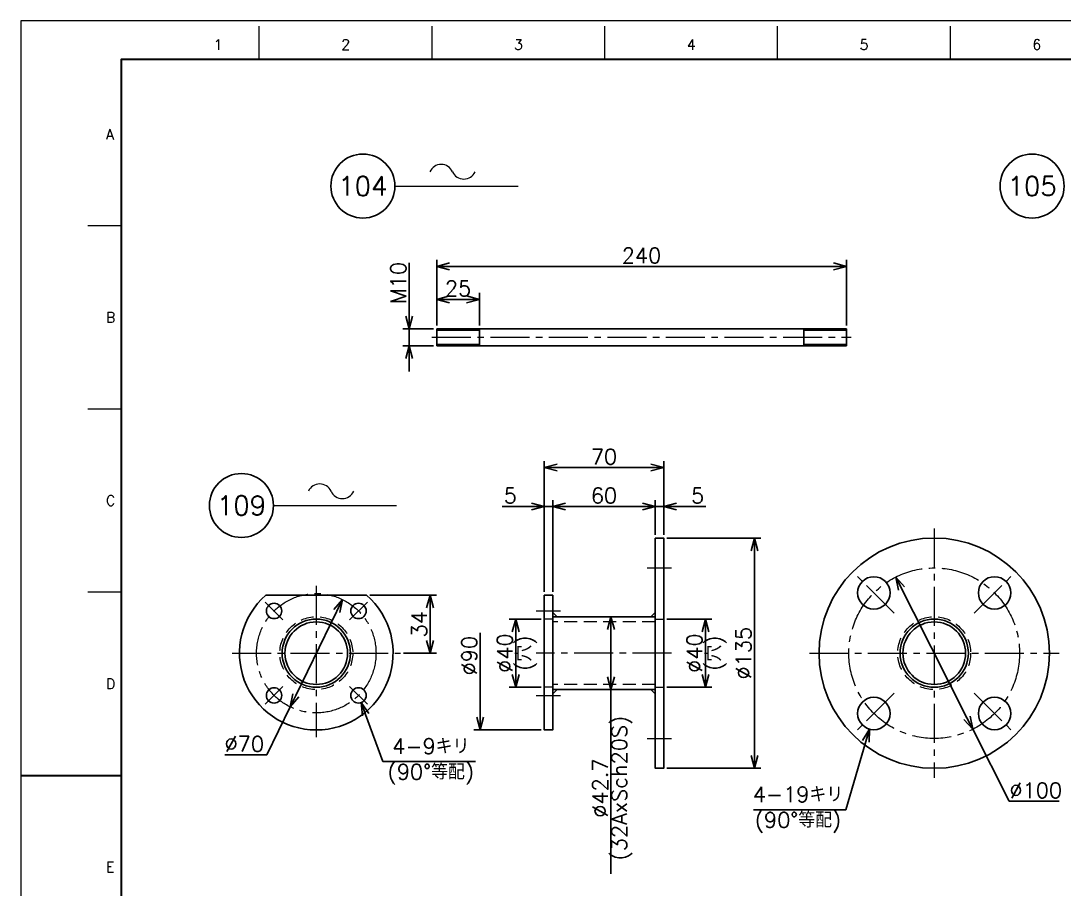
# Model space of a CAD drawing. Header units: millimetres. Extents: x 0 to 1252, y -17 to 882.
# Drawn here: x 0 to 611, y 372 to 882 of the extents above; entities that cross this region are included whole.
import ezdxf
from ezdxf import colors
from ezdxf.entities.mleader import LeaderData, LeaderLine
from ezdxf.enums import TextEntityAlignment as Align
from ezdxf.math import Vec2, Vec3

# ---------------------------------------------------------------- set-up
doc = ezdxf.new("R2010")
doc.units = ezdxf.units.MM
doc.header["$LTSCALE"] = 1.2
doc.header["$PDMODE"] = 99
doc.header["$PDSIZE"] = 1
doc.linetypes.add('CENTER2', pattern=[28.575, 19.05, -3.175, 3.175, -3.175])
doc.linetypes.add('HIDDEN', pattern=[9.525, 6.35, -3.175])
for name, color, linetype, lineweight in [('01_NORMAL', 7, 'Continuous', 25), ('04_HIDDEN', 2, 'HIDDEN', 13), ('05_CENTER', 4, 'CENTER2', 13), ('08_DIM', 3, 'Continuous', 13), ('90_FRAME', 5, 'Continuous', 35)]:
    doc.layers.add(name, color=color, linetype=linetype, lineweight=lineweight)
doc.layers.add('91_BLANK', color=5, linetype='Continuous', lineweight=0, plot=False)
doc.styles.add('KSS_TXT', font='txt.shx', dxfattribs={"bigfont": 'extfont2.shx'})
doc.styles.get("Standard").update_dxf_attribs({"font": 'txt.shx', "bigfont": 'extfont2.shx'})
doc.dimstyles.new('KSS_DIM', dxfattribs={"dimscale": 3, "dimtxt": 3, "dimasz": 2.5, "dimexe": 1.25, "dimexo": 0.625, "dimtad": 1, "dimdsep": 46, "dimtxsty": 'KSS_TXT', "dimblk": 'OPEN30', "dimcen": 0, "dimazin": 2, "dimtfac": 0.75, "dimtmove": 0, "dimatfit": 3, "dimldrblk": 'OPEN30', "dimfxl": 1.25, "dimtolj": 1, "dimarcsym": 0})
doc.dimstyles.new('KSS_DIM$3', dxfattribs={"dimscale": 3, "dimtxt": 3, "dimasz": 2.5, "dimexe": 1.25, "dimexo": 0.625, "dimtad": 1, "dimtih": 1, "dimtoh": 1, "dimdsep": 46, "dimtxsty": 'KSS_TXT', "dimblk": 'OPEN30', "dimcen": 0, "dimazin": 2, "dimtfac": 0.75, "dimtofl": 0, "dimtmove": 0, "dimatfit": 3, "dimldrblk": 'OPEN30', "dimfxl": 1.25, "dimtolj": 1, "dimarcsym": 0})

# ---------------------------------------------------------------- blocks, each defined once
blk = doc.blocks.new('AM_BALLOON1')
at = {"transparency": 16777216}
blk.add_circle((0, 0), 5, dxfattribs=at)
blk.add_attdef('B_NUMBER', text='', height=3, dxfattribs=at).set_placement((0, 0), align=Align.MIDDLE_CENTER)
blk = doc.blocks.new('_OPEN')
at = {"color": 0, "linetype": 'ByBlock'}
for p, q in [((-1, 0.167), (0, 0)), ((0, 0), (-1, -0.167)), ((0, 0), (-1, 0))]:
    blk.add_line(p, q, dxfattribs=at)
blk = doc.blocks.new('_Open30')
at = {"color": 0, "linetype": 'ByBlock', "lineweight": -2}
for p, q in [((-1, 0.268), (0, 0)), ((0, 0), (-1, -0.268)), ((0, 0), (-1, 0))]:
    blk.add_line(p, q, dxfattribs=at)
blk = doc.blocks.new('*D150')
at = {"layer": '08_DIM', "color": 0, "lineweight": -2, "transparency": 16777216}
for p, q in [((227.53, 708.51), (227.53, 739.63)), ((241.77, 701.01), (223.78, 701.01)), ((227.53, 691.01), (227.53, 701.01)), ((241.77, 691.01), (223.78, 691.01)), ((227.53, 683.51), (227.53, 676.01))]:
    blk.add_line(p, q, dxfattribs=at)
at = {"layer": 'Defpoints', "color": 0, "transparency": 16777216}
for p in [(227.53, 701.01), (243.64, 701.01), (243.64, 691.01)]:
    blk.add_point(p, dxfattribs=at)
at = {"layer": '08_DIM', "color": 0, "lineweight": -2, "transparency": 16777216, "xscale": 7.5, "yscale": 7.5, "zscale": 7.5}
for p, rotation in [((227.53, 701.01), 270), ((227.53, 691.01), 90)]:
    blk.add_blockref('_Open30', p, dxfattribs=dict(at, rotation=rotation))
at = {"layer": '08_DIM', "color": 0, "transparency": 16777216, "insert": (221.15, 727.82), "char_height": 9, "attachment_point": 5, "rotation": 90, "style": 'KSS_TXT'}
blk.add_mtext('\\A1;M10', dxfattribs=at)
blk = doc.blocks.new('*D151')
at = {"layer": '08_DIM', "color": 0, "lineweight": -2, "transparency": 16777216}
for p, q in [((243.64, 702.88), (243.64, 722.02)), ((268.64, 702.88), (268.64, 722.02)), ((251.14, 718.27), (261.14, 718.27))]:
    blk.add_line(p, q, dxfattribs=at)
at = {"layer": 'Defpoints', "color": 0, "transparency": 16777216}
for p in [(268.64, 718.27), (243.64, 701.01), (268.64, 701.01)]:
    blk.add_point(p, dxfattribs=at)
at = {"layer": '08_DIM', "color": 0, "lineweight": -2, "transparency": 16777216, "xscale": 7.5, "yscale": 7.5, "zscale": 7.5, "rotation": 180}
blk.add_blockref('_Open30', (243.64, 718.27), dxfattribs=at)
at = {"layer": '08_DIM', "color": 0, "lineweight": -2, "transparency": 16777216, "xscale": 7.5, "yscale": 7.5, "zscale": 7.5}
blk.add_blockref('_Open30', (268.64, 718.27), dxfattribs=at)
at = {"layer": '08_DIM', "color": 0, "transparency": 16777216, "insert": (256.14, 724.65), "char_height": 9, "attachment_point": 5, "style": 'KSS_TXT'}
blk.add_mtext('\\A1;25', dxfattribs=at)
blk = doc.blocks.new('*D152')
at = {"layer": '08_DIM', "color": 0, "lineweight": -2, "transparency": 16777216}
for p, q in [((243.64, 702.88), (243.64, 741.36)), ((483.64, 702.88), (483.64, 741.36)), ((251.14, 737.61), (476.14, 737.61))]:
    blk.add_line(p, q, dxfattribs=at)
at = {"layer": 'Defpoints', "color": 0, "transparency": 16777216}
for p in [(483.64, 737.61), (243.64, 701.01), (483.64, 701.01)]:
    blk.add_point(p, dxfattribs=at)
at = {"layer": '08_DIM', "color": 0, "lineweight": -2, "transparency": 16777216, "xscale": 7.5, "yscale": 7.5, "zscale": 7.5, "rotation": 180}
blk.add_blockref('_Open30', (243.64, 737.61), dxfattribs=at)
at = {"layer": '08_DIM', "color": 0, "lineweight": -2, "transparency": 16777216, "xscale": 7.5, "yscale": 7.5, "zscale": 7.5}
blk.add_blockref('_Open30', (483.64, 737.61), dxfattribs=at)
at = {"layer": '08_DIM', "color": 0, "transparency": 16777216, "insert": (363.64, 743.98), "char_height": 9, "attachment_point": 5, "style": 'KSS_TXT'}
blk.add_mtext('\\A1;240', dxfattribs=at)
blk = doc.blocks.new('p1ba05')
for centre, start, end in [((-2.95, 0.29), 24.2276, 155.5758), ((0, 1.62), 204.2276, 335.5758)]:
    blk.add_arc(centre, 1.62, start, end)
blk = doc.blocks.new('*D156')
at = {"layer": '08_DIM', "color": 0, "lineweight": -2, "transparency": 16777216}
for p, q in [((378.53, 530.83), (404.84, 530.83)), ((401.09, 523.33), (401.09, 498.33)), ((378.53, 490.83), (404.84, 490.83))]:
    blk.add_line(p, q, dxfattribs=at)
at = {"layer": 'Defpoints', "color": 0, "transparency": 16777216}
for p in [(376.66, 530.83), (376.66, 490.83), (401.09, 490.83)]:
    blk.add_point(p, dxfattribs=at)
at = {"layer": '08_DIM', "color": 0, "lineweight": -2, "transparency": 16777216, "xscale": 7.5, "yscale": 7.5, "zscale": 7.5}
for p, rotation in [((401.09, 530.83), 90), ((401.09, 490.83), 270)]:
    blk.add_blockref('_Open30', p, dxfattribs=dict(at, rotation=rotation))
at = {"layer": '08_DIM', "color": 0, "transparency": 16777216, "char_height": 9, "attachment_point": 5, "rotation": 90, "style": 'KSS_TXT'}
for s, insert in [('\\A1;\\A1;%%c40', (394.71, 510.83)), ('\\A1;(穴)', (407.46, 510.83))]:
    blk.add_mtext(s, dxfattribs=dict(at, insert=insert))
blk = doc.blocks.new('*D157')
at = {"layer": '08_DIM', "color": 0, "lineweight": -2, "transparency": 16777216}
for p, q in [((378.53, 578.33), (433.56, 578.33)), ((429.81, 570.83), (429.81, 450.83)), ((378.53, 443.33), (433.56, 443.33))]:
    blk.add_line(p, q, dxfattribs=at)
at = {"layer": 'Defpoints', "color": 0, "transparency": 16777216}
for p in [(376.66, 578.33), (376.66, 443.33), (429.81, 443.33)]:
    blk.add_point(p, dxfattribs=at)
at = {"layer": '08_DIM', "color": 0, "lineweight": -2, "transparency": 16777216, "xscale": 7.5, "yscale": 7.5, "zscale": 7.5}
for p, rotation in [((429.81, 578.33), 90), ((429.81, 443.33), 270)]:
    blk.add_blockref('_Open30', p, dxfattribs=dict(at, rotation=rotation))
at = {"layer": '08_DIM', "color": 0, "transparency": 16777216, "insert": (423.43, 510.83), "char_height": 9, "attachment_point": 5, "rotation": 90, "style": 'KSS_TXT'}
blk.add_mtext('\\A1;\\A1;%%c135', dxfattribs=at)
blk = doc.blocks.new('*D158')
at = {"layer": '08_DIM', "color": 0, "lineweight": -2, "transparency": 16777216}
for p, q in [((269.11, 473.33), (269.11, 522.7)), ((304.78, 465.83), (265.36, 465.83))]:
    blk.add_line(p, q, dxfattribs=at)
at = {"layer": 'Defpoints', "color": 0, "transparency": 16777216}
for p in [(269.11, 510.83), (301.98, 510.83), (306.66, 465.83)]:
    blk.add_point(p, dxfattribs=at)
at = {"layer": '08_DIM', "color": 0, "lineweight": -2, "transparency": 16777216, "xscale": 7.5, "yscale": 7.5, "zscale": 7.5, "rotation": 270}
blk.add_blockref('_Open30', (269.11, 465.83), dxfattribs=at)
at = {"layer": '08_DIM', "color": 0, "transparency": 16777216, "insert": (262.73, 509.39), "char_height": 9, "attachment_point": 5, "rotation": 90, "style": 'KSS_TXT'}
blk.add_mtext('\\A1;%%C90', dxfattribs=at)
blk = doc.blocks.new('_None')
blk = doc.blocks.new('*D159')
at = {"layer": '08_DIM', "color": 0, "lineweight": -2, "transparency": 16777216}
for p, q in [((304.78, 530.83), (286.17, 530.83)), ((289.92, 498.33), (289.92, 523.33)), ((304.78, 490.83), (286.17, 490.83))]:
    blk.add_line(p, q, dxfattribs=at)
at = {"layer": 'Defpoints', "color": 0, "transparency": 16777216}
for p in [(289.92, 530.83), (306.66, 530.83), (306.66, 490.83)]:
    blk.add_point(p, dxfattribs=at)
at = {"layer": '08_DIM', "color": 0, "lineweight": -2, "transparency": 16777216, "xscale": 7.5, "yscale": 7.5, "zscale": 7.5}
for p, rotation in [((289.92, 530.83), 90), ((289.92, 490.83), 270)]:
    blk.add_blockref('_Open30', p, dxfattribs=dict(at, rotation=rotation))
at = {"layer": '08_DIM', "color": 0, "transparency": 16777216, "char_height": 9, "attachment_point": 5, "rotation": 90, "style": 'KSS_TXT'}
for s, insert in [('\\A1;\\A1;%%c40', (283.55, 510.83)), ('\\A1;(穴)', (296.3, 510.83))]:
    blk.add_mtext(s, dxfattribs=dict(at, insert=insert))
blk = doc.blocks.new('*D160')
at = {"layer": '08_DIM', "color": 0, "lineweight": -2, "transparency": 16777216}
for p, q in [((204.43, 544.83), (243.49, 544.83)), ((239.74, 518.33), (239.74, 537.33)), ((224.27, 510.83), (243.49, 510.83))]:
    blk.add_line(p, q, dxfattribs=at)
at = {"layer": 'Defpoints', "color": 0, "transparency": 16777216}
for p in [(202.56, 544.83), (239.74, 544.83), (222.39, 510.83)]:
    blk.add_point(p, dxfattribs=at)
at = {"layer": '08_DIM', "color": 0, "lineweight": -2, "transparency": 16777216, "xscale": 7.5, "yscale": 7.5, "zscale": 7.5}
for p, rotation in [((239.74, 544.83), 90), ((239.74, 510.83), 270)]:
    blk.add_blockref('_Open30', p, dxfattribs=dict(at, rotation=rotation))
at = {"layer": '08_DIM', "color": 0, "transparency": 16777216, "insert": (233.37, 527.83), "char_height": 9, "attachment_point": 5, "rotation": 90, "style": 'KSS_TXT'}
blk.add_mtext('\\A1;34', dxfattribs=at)
blk = doc.blocks.new('*D161')
at = {"layer": '08_DIM', "color": 0, "lineweight": -2, "transparency": 16777216}
for p, q in [((188.35, 542.33), (161.08, 486.09)), ((144.19, 451.24), (157.81, 479.34)), ((119.44, 451.24), (144.19, 451.24))]:
    blk.add_line(p, q, dxfattribs=at)
at = {"layer": 'Defpoints', "color": 0, "transparency": 16777216}
for p in [(188.35, 542.33), (157.81, 479.34)]:
    blk.add_point(p, dxfattribs=at)
at = {"layer": '08_DIM', "color": 0, "lineweight": -2, "transparency": 16777216, "xscale": 7.5, "yscale": 7.5, "zscale": 7.5}
for p, rotation in [((188.35, 542.33), 64.13791054752298), ((157.81, 479.34), 244.137910547523)]:
    blk.add_blockref('_Open30', p, dxfattribs=dict(at, rotation=rotation))
at = {"layer": '08_DIM', "color": 0, "transparency": 16777216, "insert": (130.88, 457.62), "char_height": 9, "attachment_point": 5, "style": 'KSS_TXT'}
blk.add_mtext('\\A1;%%C70', dxfattribs=at)
blk = doc.blocks.new('*D162')
at = {"layer": '08_DIM', "color": 0, "lineweight": -2, "transparency": 16777216}
for p, q in [((212.15, 447.27), (201.98, 474.83)), ((266.38, 447.27), (212.15, 447.27))]:
    blk.add_line(p, q, dxfattribs=at)
at = {"layer": 'Defpoints', "color": 0, "transparency": 16777216}
for p in [(196.27, 490.31), (199.39, 481.86)]:
    blk.add_point(p, dxfattribs=at)
at = {"layer": '08_DIM', "color": 0, "lineweight": -2, "transparency": 16777216, "xscale": 7.5, "yscale": 7.5, "zscale": 7.5, "rotation": 110.2484894802315}
blk.add_blockref('_Open30', (199.39, 481.86), dxfattribs=at)
at = {"layer": '08_DIM', "color": 0, "transparency": 16777216, "insert": (240.2, 447.27), "char_height": 9, "attachment_point": 5, "style": 'KSS_TXT'}
blk.add_mtext('\\A1;4-9キリ\\P(90°等配)', dxfattribs=at)
blk = doc.blocks.new('*D163')
at = {"layer": '08_DIM', "color": 0, "lineweight": -2, "transparency": 16777216}
for p, q in [((306.66, 546.71), (306.66, 600.61)), ((311.66, 546.71), (311.66, 600.61)), ((299.16, 596.86), (281.91, 596.86)), ((311.66, 596.86), (306.66, 596.86)), ((319.16, 596.86), (326.66, 596.86))]:
    blk.add_line(p, q, dxfattribs=at)
at = {"layer": 'Defpoints', "color": 0, "transparency": 16777216}
for p in [(306.66, 596.86), (306.66, 544.83), (311.66, 544.83)]:
    blk.add_point(p, dxfattribs=at)
at = {"layer": '08_DIM', "color": 0, "lineweight": -2, "transparency": 16777216, "xscale": 7.5, "yscale": 7.5, "zscale": 7.5}
blk.add_blockref('_Open30', (306.66, 596.86), dxfattribs=at)
at = {"layer": '08_DIM', "color": 0, "lineweight": -2, "transparency": 16777216, "xscale": 7.5, "yscale": 7.5, "zscale": 7.5, "rotation": 180}
blk.add_blockref('_Open30', (311.66, 596.86), dxfattribs=at)
at = {"layer": '08_DIM', "color": 0, "transparency": 16777216, "insert": (286.78, 603.24), "char_height": 9, "attachment_point": 5, "style": 'KSS_TXT'}
blk.add_mtext('\\A1;5', dxfattribs=at)
blk = doc.blocks.new('*D164')
at = {"layer": '08_DIM', "color": 0, "lineweight": -2, "transparency": 16777216}
for p, q in [((311.66, 546.71), (311.66, 600.61)), ((371.66, 580.21), (371.66, 600.61)), ((319.16, 596.86), (364.16, 596.86))]:
    blk.add_line(p, q, dxfattribs=at)
at = {"layer": 'Defpoints', "color": 0, "transparency": 16777216}
for p in [(371.66, 596.86), (371.66, 578.33), (311.66, 544.83)]:
    blk.add_point(p, dxfattribs=at)
at = {"layer": '08_DIM', "color": 0, "lineweight": -2, "transparency": 16777216, "xscale": 7.5, "yscale": 7.5, "zscale": 7.5, "rotation": 180}
blk.add_blockref('_Open30', (311.66, 596.86), dxfattribs=at)
at = {"layer": '08_DIM', "color": 0, "lineweight": -2, "transparency": 16777216, "xscale": 7.5, "yscale": 7.5, "zscale": 7.5}
blk.add_blockref('_Open30', (371.66, 596.86), dxfattribs=at)
at = {"layer": '08_DIM', "color": 0, "transparency": 16777216, "insert": (341.66, 603.23), "char_height": 9, "attachment_point": 5, "style": 'KSS_TXT'}
blk.add_mtext('\\A1;60', dxfattribs=at)
blk = doc.blocks.new('*D165')
at = {"layer": '08_DIM', "color": 0, "lineweight": -2, "transparency": 16777216}
for p, q in [((371.66, 580.21), (371.66, 600.61)), ((376.66, 580.21), (376.66, 600.61)), ((364.16, 596.86), (356.66, 596.86)), ((371.66, 596.86), (376.66, 596.86)), ((384.16, 596.86), (401.41, 596.86))]:
    blk.add_line(p, q, dxfattribs=at)
at = {"layer": 'Defpoints', "color": 0, "transparency": 16777216}
for p in [(376.66, 596.86), (371.66, 578.33), (376.66, 578.33)]:
    blk.add_point(p, dxfattribs=at)
at = {"layer": '08_DIM', "color": 0, "lineweight": -2, "transparency": 16777216, "xscale": 7.5, "yscale": 7.5, "zscale": 7.5}
blk.add_blockref('_Open30', (371.66, 596.86), dxfattribs=at)
at = {"layer": '08_DIM', "color": 0, "lineweight": -2, "transparency": 16777216, "xscale": 7.5, "yscale": 7.5, "zscale": 7.5, "rotation": 180}
blk.add_blockref('_Open30', (376.66, 596.86), dxfattribs=at)
at = {"layer": '08_DIM', "color": 0, "transparency": 16777216, "insert": (396.53, 603.24), "char_height": 9, "attachment_point": 5, "style": 'KSS_TXT'}
blk.add_mtext('\\A1;5', dxfattribs=at)
blk = doc.blocks.new('*D166')
at = {"layer": '08_DIM', "color": 0, "lineweight": -2, "transparency": 16777216}
for p, q in [((306.66, 546.71), (306.66, 623.41)), ((369.16, 619.66), (314.16, 619.66)), ((376.66, 580.21), (376.66, 623.41))]:
    blk.add_line(p, q, dxfattribs=at)
at = {"layer": 'Defpoints', "color": 0, "transparency": 16777216}
for p in [(306.66, 619.66), (376.66, 578.33), (306.66, 544.83)]:
    blk.add_point(p, dxfattribs=at)
at = {"layer": '08_DIM', "color": 0, "lineweight": -2, "transparency": 16777216, "xscale": 7.5, "yscale": 7.5, "zscale": 7.5, "rotation": 180}
blk.add_blockref('_Open30', (306.66, 619.66), dxfattribs=at)
at = {"layer": '08_DIM', "color": 0, "lineweight": -2, "transparency": 16777216, "xscale": 7.5, "yscale": 7.5, "zscale": 7.5}
blk.add_blockref('_Open30', (376.66, 619.66), dxfattribs=at)
at = {"layer": '08_DIM', "color": 0, "transparency": 16777216, "insert": (341.66, 626.03), "char_height": 9, "attachment_point": 5, "style": 'KSS_TXT'}
blk.add_mtext('\\A1;70', dxfattribs=at)
blk = doc.blocks.new('*D167')
at = {"layer": '08_DIM', "color": 0, "lineweight": -2, "transparency": 16777216}
for p, q in [((343.53, 532.18), (349.5, 532.18)), ((345.75, 524.68), (345.75, 496.98)), ((343.53, 489.48), (349.5, 489.48)), ((345.75, 489.48), (345.75, 381.48))]:
    blk.add_line(p, q, dxfattribs=at)
at = {"layer": 'Defpoints', "color": 0, "transparency": 16777216}
for p in [(341.66, 532.18), (341.66, 489.48), (345.75, 489.48)]:
    blk.add_point(p, dxfattribs=at)
at = {"layer": '08_DIM', "color": 0, "lineweight": -2, "transparency": 16777216, "xscale": 7.5, "yscale": 7.5, "zscale": 7.5}
for p, rotation in [((345.75, 532.18), 90), ((345.75, 489.48), 270)]:
    blk.add_blockref('_Open30', p, dxfattribs=dict(at, rotation=rotation))
at = {"layer": '08_DIM', "color": 0, "transparency": 16777216, "char_height": 9, "attachment_point": 5, "rotation": 90, "style": 'KSS_TXT'}
for s, insert in [('\\A1;(32AxSch20S)', (352.12, 431.73)), ('\\A1;\\A1;%%c42.7', (339.37, 431.73))]:
    blk.add_mtext(s, dxfattribs=dict(at, insert=insert))
blk = doc.blocks.new('*D168')
at = {"layer": '08_DIM', "color": 0, "lineweight": -2, "transparency": 16777216}
for p, q in [((483.38, 419.06), (495.03, 459.15)), ((429.15, 419.06), (483.38, 419.06))]:
    blk.add_line(p, q, dxfattribs=at)
at = {"layer": 'Defpoints', "color": 0, "transparency": 16777216}
for p in [(502.42, 484.6), (497.12, 466.35)]:
    blk.add_point(p, dxfattribs=at)
at = {"layer": '08_DIM', "color": 0, "lineweight": -2, "transparency": 16777216, "xscale": 7.5, "yscale": 7.5, "zscale": 7.5, "rotation": 73.80275457301127}
blk.add_blockref('_Open30', (497.12, 466.35), dxfattribs=at)
at = {"layer": '08_DIM', "color": 0, "transparency": 16777216, "insert": (455.33, 419.06), "char_height": 9, "attachment_point": 5, "style": 'KSS_TXT'}
blk.add_mtext('\\A1;4-19キリ\\P(90°等配)', dxfattribs=at)
blk = doc.blocks.new('*D169')
at = {"layer": '08_DIM', "color": 0, "lineweight": -2, "transparency": 16777216}
for p, q in [((512.56, 555.45), (554.31, 472.91)), ((579.04, 424.04), (557.7, 466.22)), ((608.29, 424.04), (579.04, 424.04))]:
    blk.add_line(p, q, dxfattribs=at)
at = {"layer": 'Defpoints', "color": 0, "transparency": 16777216}
for p in [(512.56, 555.45), (557.7, 466.22)]:
    blk.add_point(p, dxfattribs=at)
at = {"layer": '08_DIM', "color": 0, "lineweight": -2, "transparency": 16777216, "xscale": 7.5, "yscale": 7.5, "zscale": 7.5}
for p, rotation in [((512.56, 555.45), 116.8345995582907), ((557.7, 466.22), 296.8345995582907)]:
    blk.add_blockref('_Open30', p, dxfattribs=dict(at, rotation=rotation))
at = {"layer": '08_DIM', "color": 0, "transparency": 16777216, "insert": (594.6, 430.41), "char_height": 9, "attachment_point": 5, "style": 'KSS_TXT'}
blk.add_mtext('\\A1;%%C100', dxfattribs=at)

msp = doc.modelspace()

# ---------------------------------------------------------------- linework, layer by layer
at = {"color": 0}
for p, q in [((243.6409, 701.0099), (483.6409, 701.0099)), ((243.6409, 701.0099), (243.6409, 691.0099)), ((243.6409, 700.1979), (268.6409, 700.1979)), ((268.6409, 701.0099), (268.6409, 691.0099)), ((458.6409, 701.0099), (458.6409, 691.0099)), ((483.6409, 700.1979), (458.6409, 700.1979)), ((483.6409, 701.0099), (483.6409, 691.0099)), ((243.6409, 691.8219), (268.6409, 691.8219)), ((243.6409, 691.0099), (483.6409, 691.0099)), ((483.6409, 691.8219), (458.6409, 691.8219)), ((202.5594, 544.8322), (143.6018, 544.8322)), ((371.66, 532.1822), (311.66, 532.1822)), ((371.66, 489.4822), (311.66, 489.4822))]:
    msp.add_line(p, q, dxfattribs=at)
msp.add_lwpolyline([(371.66, 578.3322), (376.66, 578.3322), (376.66, 443.3322), (371.66, 443.3322)], close=True, dxfattribs=at)
at = {"color": 3}
for points in [[(311.66, 532.1822), (314.16, 532.1822), (314.16, 532.1822), (311.66, 534.6822)], [(371.66, 532.1822), (369.16, 532.1822), (369.16, 532.1822), (371.66, 534.6822)], [(311.66, 489.4822), (314.16, 489.4822), (314.16, 489.4822), (311.66, 486.9822)], [(371.66, 489.4822), (369.16, 489.4822), (369.16, 489.4822), (371.66, 486.9822)]]:
    msp.add_lwpolyline(points, close=True, dxfattribs=at)
at = {"color": 0}
for centre, radius in [((535.1279, 510.8322), 67.5), ((499.7725, 546.1876), 9.5), ((570.4832, 546.1876), 9.5), ((148.3318, 535.581), 4.5), ((197.8293, 535.581), 4.5), ((173.0806, 510.8322), 20), ((173.0806, 510.8322), 18.35), ((535.1279, 510.8322), 20), ((535.1279, 510.8322), 18.35), ((148.3318, 486.0835), 4.5), ((197.8293, 486.0835), 4.5), ((499.7725, 475.4769), 9.5), ((570.4832, 475.4769), 9.5)]:
    msp.add_circle(centre, radius, dxfattribs=at)
msp.add_arc((173.0806, 510.8322), 45, 130.9260633, 49.0739367, dxfattribs=at)
at = {"layer": '01_NORMAL'}
msp.add_lwpolyline([(306.66, 544.8322), (311.66, 544.8322), (311.66, 465.8322), (306.66, 465.8322)], close=True, dxfattribs=at)
at = {"layer": '04_HIDDEN'}
for p, q in [((311.66, 530.8322), (306.66, 530.8322)), ((371.66, 529.1822), (311.66, 529.1822)), ((371.66, 530.8322), (376.66, 530.8322)), ((311.66, 490.8322), (306.66, 490.8322)), ((371.66, 492.4822), (311.66, 492.4822)), ((371.66, 490.8322), (376.66, 490.8322))]:
    msp.add_line(p, q, dxfattribs=at)
for centre in [(173.0806, 510.8322), (535.1279, 510.8322)]:
    msp.add_circle(centre, 21.35, dxfattribs=at)
at = {"layer": '05_CENTER'}
for p, q in [((240.7895, 696.0099), (486.4923, 696.0099)), ((535.1279, 583.9724), (535.1279, 437.6921)), ((366.9963, 560.8322), (381.2338, 560.8322)), ((511.6981, 534.262), (487.847, 558.1131)), ((558.5577, 534.262), (582.4088, 558.1131)), ((173.0806, 550.3344), (173.0806, 461.5207)), ((143.1409, 540.7719), (153.5228, 530.3901)), ((203.0202, 540.7719), (192.6384, 530.3901)), ((301.9963, 535.581), (316.2338, 535.581)), ((123.7691, 510.8322), (222.3921, 510.8322)), ((381.2848, 510.8322), (301.9842, 510.8322)), ((461.9877, 510.8322), (608.268, 510.8322)), ((143.1409, 480.8926), (153.5228, 491.2744)), ((203.0202, 480.8926), (192.6384, 491.2744)), ((301.9963, 486.0835), (316.2338, 486.0835)), ((511.6981, 487.4024), (487.847, 463.5513)), ((558.5577, 487.4024), (582.4088, 463.5513)), ((366.9963, 460.8322), (381.2338, 460.8322))]:
    msp.add_line(p, q, dxfattribs=at)
for centre, radius in [((535.1279, 510.8322), 50), ((173.0806, 510.8322), 35)]:
    msp.add_circle(centre, radius, dxfattribs=at)
at = {"layer": '08_DIM'}
for p, q in [((219.1591, 784.6751), (291.2914, 784.6751)), ((148.0038, 597.3927), (220.1362, 597.3927))]:
    msp.add_line(p, q, dxfattribs=at)
at = {"layer": '90_FRAME', "color": 4, "lineweight": 13}
for p, q in [((139.6993, 858.9227), (139.6993, 878.525)), ((240.9227, 858.9227), (240.9227, 878.525)), ((342.1461, 858.9227), (342.1461, 878.525)), ((443.3695, 858.9227), (443.3695, 878.525)), ((544.5929, 858.9227), (544.5929, 878.525)), ((58.7467, 761.326), (39.1443, 761.326)), ((58.7467, 653.9569), (39.1443, 653.9569)), ((58.7467, 546.5878), (39.1443, 546.5878))]:
    msp.add_line(p, q, dxfattribs=at)
at = {"layer": '90_FRAME'}
msp.add_line((0, 439.2187), (58.7467, 439.2187), dxfattribs=at)
msp.add_lwpolyline([(58.7467, 19.5147), (1232.8858, 19.5147), (1232.8858, 858.9227), (58.7467, 858.9227)], close=True, dxfattribs=at)
at = {"layer": '91_BLANK'}
msp.add_lwpolyline([(0, 0), (1252.4882, 0), (1252.4882, 881.5496), (0, 881.5496)], close=True, dxfattribs=at)

# ---------------------------------------------------------------- block references
at = {"layer": '08_DIM', "xscale": 4.5, "yscale": 4.5, "zscale": 4.5}
for p in [(259.5324, 788.7779), (188.3771, 601.4954)]:
    msp.add_blockref('p1ba05', p, dxfattribs=at)

# ---------------------------------------------------------------- texts
at = {"layer": '90_FRAME', "color": 0, "lineweight": 13, "style": 'KSS_TXT'}
for s, p in [('1', (115.5045, 862.827)), ('2', (190.311, 862.827)), ('3', (291.5344, 862.827)), ('4', (392.7578, 862.827)), ('5', (493.9812, 862.827)), ('6', (595.2046, 862.827))]:
    msp.add_text(s, height=6.0492, dxfattribs=at).set_placement(p, align=Align.BOTTOM_CENTER)
for s, p in [('A', (49.8414, 815.0105)), ('B', (49.8414, 707.6414)), ('C', (49.8414, 600.2723)), ('D', (49.8414, 492.9032)), ('E', (49.8414, 385.5341))]:
    msp.add_text(s, height=6.0492, dxfattribs=at).set_placement(p, align=Align.MIDDLE_LEFT)

# ---------------------------------------------------------------- dimensions: what is measured, and where the dimension line sits
at = {"layer": '08_DIM'}
for base, p1, p2, picture, middle in [((483.6409, 737.6057), (243.6409, 701.0099), (483.6409, 701.0099), '*D152', (363.6409, 743.9807)), ((268.6409, 718.2712), (243.6409, 701.0099), (268.6409, 701.0099), '*D151', (256.1409, 724.6525)), ((306.66, 619.6571), (376.66, 578.3322), (306.66, 544.8322), '*D166', (341.66, 626.0321)), ((306.66, 596.8565), (311.66, 544.8322), (306.66, 544.8322), '*D163', (286.785, 603.2377)), ((371.66, 596.8565), (311.66, 544.8322), (371.66, 578.3322), '*D164', (341.66, 603.2315)), ((376.66, 596.8565), (371.66, 578.3322), (376.66, 578.3322), '*D165', (396.535, 603.2377))]:
    dim = msp.add_linear_dim(base=base, p1=p1, p2=p2, dimstyle='KSS_DIM', dxfattribs=at)
    dim.commit()
    dim.dimension.update_dxf_attribs({"geometry": picture, "text_midpoint": middle})
for base, p1, p2, angle, text, picture, middle in [((227.5275, 701.0099), (243.6409, 691.0099), (243.6409, 701.0099), 270, 'M<>', '*D150', (221.1525, 727.8224)), ((429.8115, 443.3322), (376.66, 578.3322), (376.66, 443.3322), 90, '\\A1;%%c<>', '*D157', (423.4302, 510.8322))]:
    dim = msp.add_linear_dim(base=base, p1=p1, p2=p2, angle=angle, text=text, dimstyle='KSS_DIM', dxfattribs=at)
    dim.commit()
    dim.dimension.update_dxf_attribs({"geometry": picture, "text_midpoint": middle})
for p1, p2, picture, middle in [((512.557, 555.4479), (557.6987, 466.2166), '*D169', (594.5995, 424.0373)), ((188.3478, 542.3269), (157.8134, 479.3376), '*D161', (130.8822, 451.2438))]:
    dim = msp.add_diameter_dim_2p(p1=p1, p2=p2, dimstyle='KSS_DIM$3', override={"dimpost": '%%C<>', "dimtix": 1, "dimatfit": 2}, dxfattribs=at)
    dim.commit()
    dim.dimension.update_dxf_attribs({"geometry": picture, "text_midpoint": middle, "dimtype": 163})
dim = msp.add_linear_dim(base=(239.7401, 544.8322), p1=(222.3921, 510.8322), p2=(202.5594, 544.8322), angle=90, dimstyle='KSS_DIM', dxfattribs=at)
dim.commit()
dim.dimension.update_dxf_attribs({"geometry": '*D160', "text_midpoint": (233.3651, 527.8322)})
for base, p1, p2, override, picture, middle in [((345.7489, 489.4822), (341.66, 532.1822), (341.66, 489.4822), {"dimpost": '\\X(32AxSch20S)', "dimtxsty": 'KSS_TXT', "dimtfill": 0, "dimtfillclr": 0}, '*D167', (339.3739, 431.7322)), ((289.9222, 530.8322), (306.66, 490.8322), (306.66, 530.8322), {"dimpost": '\\X(穴)'}, '*D159', (283.5472, 510.8322)), ((401.0894, 490.8322), (376.66, 530.8322), (376.66, 490.8322), {"dimpost": '\\X(穴)'}, '*D156', (394.7144, 510.8322))]:
    dim = msp.add_linear_dim(base=base, p1=p1, p2=p2, angle=90, text='\\A1;%%c<>', dimstyle='KSS_DIM', override=override, dxfattribs=at)
    dim.commit()
    dim.dimension.update_dxf_attribs({"geometry": picture, "text_midpoint": middle})
dim = msp.add_linear_dim(base=(269.1089, 510.8322), p1=(306.66, 465.8322), p2=(301.9842, 510.8322), angle=90, dimstyle='KSS_DIM', override={"dimscale": 3, "dimlfac": 2, "dimpost": '%%C<>', "dimblk2": 'None', "dimse2": 1, "dimsd2": 1}, dxfattribs=at)
dim.commit()
dim.dimension.update_dxf_attribs({"geometry": '*D158', "text_midpoint": (269.1089, 509.388), "dimtype": 160})
for p1, p2, picture, middle in [((196.2719, 490.3054), (199.3867, 481.8616), '*D162', (240.2003, 447.2672)), ((502.4225, 484.5998), (497.1226, 466.354), '*D168', (455.3318, 419.0567))]:
    dim = msp.add_diameter_dim_2p(p1=p1, p2=p2, text='4-<>', dimstyle='KSS_DIM$3', override={"dimpost": '<>キリ\\X(90°等配)'}, dxfattribs=at)
    dim.commit()
    dim.dimension.update_dxf_attribs({"geometry": picture, "text_midpoint": middle, "dimtype": 163})

# ---------------------------------------------------------------- leaders
ml = msp.add_multileader_block('Standard', dxfattribs=at)
ml.set_content('AM_BALLOON1', color=256, scale=3.75)
ml.set_attribute('B_NUMBER', '105', width=0)
ml.set_leader_properties(color=256, linetype='ByLayer', lineweight=-1)
ml.set_arrow_properties(name='OPEN')
ml.build(insert=Vec2(0, 0))
ml.multileader.update_dxf_attribs({"leader_type": 0, "has_dogleg": 0, "text_right_attachment_type": 6, "dogleg_length": 0, "arrow_head_size": 7.5, "scale": 2.5, "block_connection_type": 1})
ctx = ml.context
ctx.base_point, ctx.scale, ctx.char_height, ctx.arrow_head_size, ctx.landing_gap_size, ctx.plane_origin = Vec3(592.4807, 784.6901), 2.5, 15, 7.5, 7.5, Vec3(592.4807, 784.6901)
ctx.right_attachment, ctx.attachment_type = 6, 1
notes = []
notes.append((ctx, [(0, (0, 0, 0), (0, 0), (1, 0), 1, [])]))
ctx.block.insert = Vec3(592.4807, 784.6901)
ml = msp.add_multileader_block('Standard', dxfattribs=at)
ml.set_content('AM_BALLOON1', color=256, scale=3.75)
ml.set_attribute('B_NUMBER', '104', width=0)
ml.set_leader_properties(color=256, linetype='ByLayer', lineweight=-1)
ml.set_arrow_properties(name='OPEN')
ml.build(insert=Vec2(0, 0))
ml.multileader.update_dxf_attribs({"leader_type": 0, "has_dogleg": 0, "text_right_attachment_type": 6, "dogleg_length": 0, "arrow_head_size": 7.5, "scale": 2.5, "block_connection_type": 1})
ctx = ml.context
ctx.base_point, ctx.scale, ctx.char_height, ctx.arrow_head_size, ctx.landing_gap_size, ctx.plane_origin = Vec3(200.387, 784.6901), 2.5, 15, 7.5, 7.5, Vec3(200.387, 784.6901)
ctx.right_attachment, ctx.attachment_type = 6, 1
notes.append((ctx, [(0, (0, 0, 0), (0, 0), (1, 0), 1, [])]))
ctx.block.insert = Vec3(200.387, 784.6901)
ml = msp.add_multileader_block('Standard', dxfattribs=at)
ml.set_content('AM_BALLOON1', color=256, scale=3.75)
ml.set_attribute('B_NUMBER', '109', width=0)
ml.set_leader_properties(color=256, linetype='ByLayer', lineweight=-1)
ml.set_arrow_properties(name='OPEN')
ml.build(insert=Vec2(0, 0))
ml.multileader.update_dxf_attribs({"leader_type": 0, "has_dogleg": 0, "text_right_attachment_type": 6, "dogleg_length": 0, "arrow_head_size": 7.5, "scale": 2.5, "block_connection_type": 1})
ctx = ml.context
ctx.base_point, ctx.scale, ctx.char_height, ctx.arrow_head_size, ctx.landing_gap_size, ctx.plane_origin = Vec3(129.2318, 597.4077), 2.5, 15, 7.5, 7.5, Vec3(129.2318, 597.4077)
ctx.right_attachment, ctx.attachment_type = 6, 1
notes.append((ctx, [(0, (0, 0, 0), (0, 0), (1, 0), 1, [])]))
ctx.block.insert = Vec3(129.2318, 597.4077)
ml = msp.add_multileader_block('Standard', dxfattribs=at)
ml.set_content('AM_BALLOON1', color=256, scale=3.75)
ml.set_attribute('B_NUMBER', '111', width=0)
ml.set_leader_properties(color=256, linetype='ByLayer', lineweight=-1)
ml.set_arrow_properties(name='OPEN')
ml.build(insert=Vec2(0, 0))
ml.multileader.update_dxf_attribs({"leader_type": 0, "has_dogleg": 0, "text_right_attachment_type": 6, "dogleg_length": 0, "arrow_head_size": 7.5, "scale": 2.5, "block_connection_type": 1})
ctx = ml.context
ctx.base_point, ctx.scale, ctx.char_height, ctx.arrow_head_size, ctx.landing_gap_size, ctx.plane_origin = Vec3(693.137, 451.8326), 2.5, 15, 7.5, 7.5, Vec3(693.137, 451.8326)
ctx.right_attachment, ctx.attachment_type = 6, 1
notes.append((ctx, [(0, (0, 0, 0), (0, 0), (1, 0), 1, [])]))
ctx.block.insert = Vec3(693.137, 451.8326)
for ctx, leaders in notes:
    for number, flags, end, landing, length, lines in leaders:
        leader = LeaderData()
        leader.index, (leader.has_last_leader_line, leader.has_dogleg_vector, leader.attachment_direction) = number, flags
        leader.last_leader_point, leader.dogleg_vector, leader.dogleg_length = Vec3(end), Vec3(landing), length
        for number, points, colour, breaks in lines:
            line = LeaderLine()
            line.index, line.vertices, line.color, line.breaks = number, Vec3.list(points), colors.encode_raw_color(colour), breaks
            leader.lines.append(line)
        ctx.leaders.append(leader)

doc.saveas('drawing.dxf')
